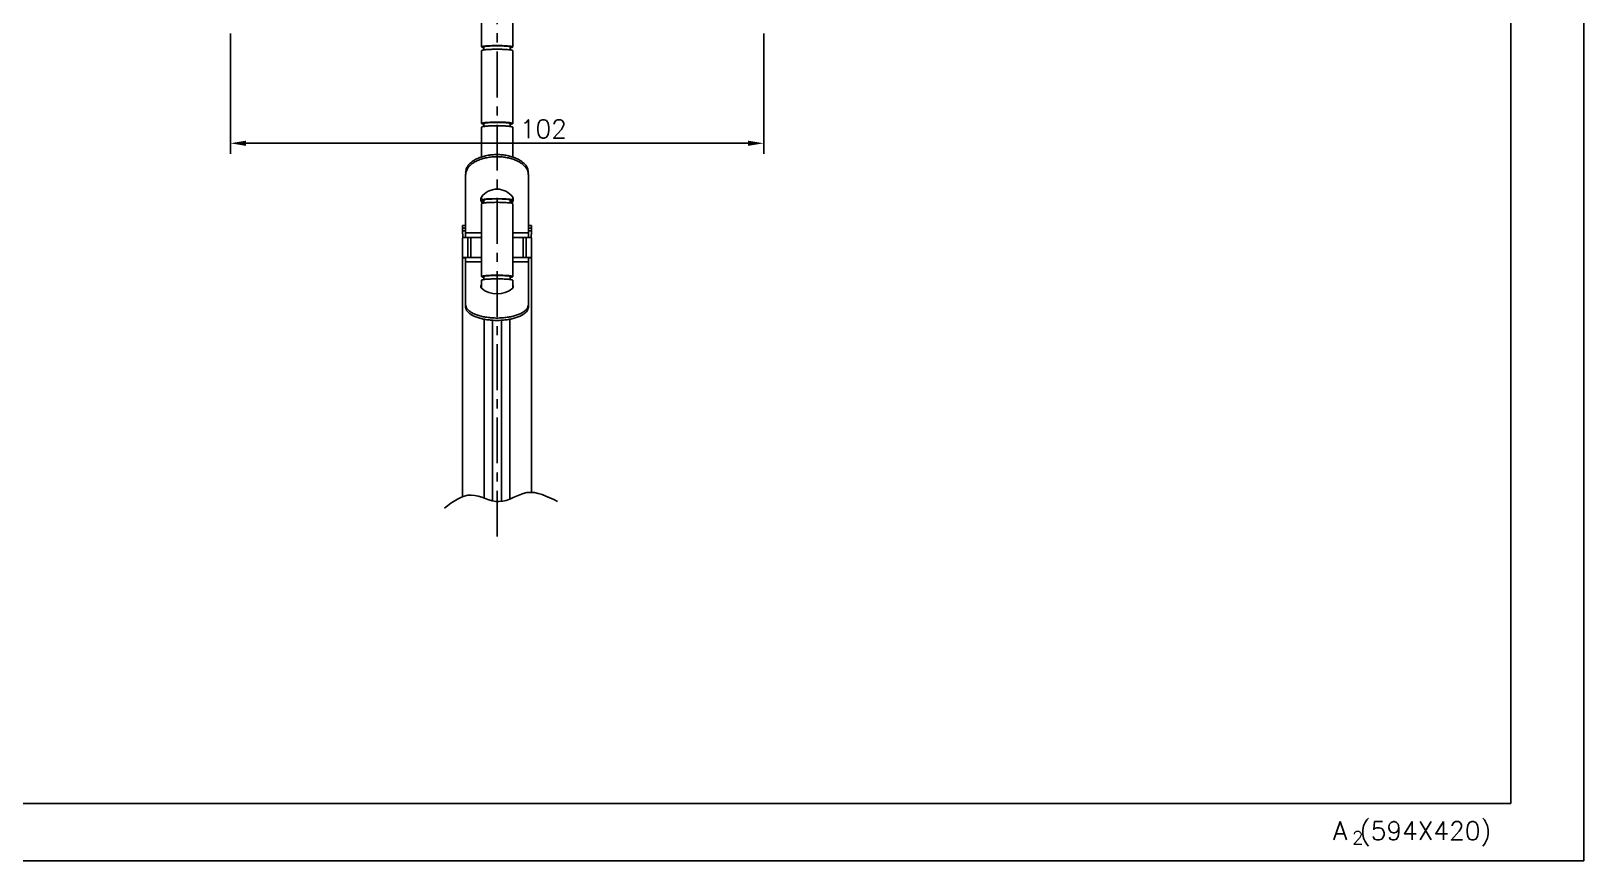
# Model space of a CAD drawing. Extents: x 4153 to 4747, y -405 to 15.
# Drawn here: x 4450 to 4747, y -405 to -246.2 of the extents above; entities that cross this region are included whole.
import ezdxf

# ---------------------------------------------------------------- set-up
doc = ezdxf.new("R2010")
doc.units = 0
doc.header["$LTSCALE"] = 7
doc.header["$MEASUREMENT"] = 0
doc.linetypes.add('CENTER', pattern=[2, 1.25, -0.25, 0.25, -0.25])
doc.layers.get('0').update_dxf_attribs({"color": 2, "linetype": 'CONTINUOUS'})
for name, color, linetype in [('CL', 1, 'CENTER'), ('DIM', 2, 'CONTINUOUS'), ('DWG', 7, 'CONTINUOUS')]:
    doc.layers.add(name, color=color, linetype=linetype)
doc.styles.add('GHS', font='ROMANS', dxfattribs={"bigfont": 'GHS'})

# ---------------------------------------------------------------- blocks, each defined once
blk = doc.blocks.new('BORDER')
for p, q in [((1.00000000000004, 0), (1.00000000000004, 1.00000000000004)), ((0, 0), (1.00000000000004, 0))]:
    blk.add_line(p, q)
blk = doc.blocks.new('양식')
at = {"color": 4}
for p, q in [((1768.000000906221, 385.9999992715987), (1768.000000906221, 10.99999927159865)), ((1768.000000906221, 10.99999927159865), (1219.000000906221, 10.99999927159865))]:
    blk.add_line(p, q, dxfattribs=at)
at = {"xscale": 594, "yscale": 420, "zscale": 594}
blk.add_blockref('BORDER', (1188.000000906221, -7.28401346350438e-07), dxfattribs=at)
at = {"color": 7, "style": 'GHS'}
for s, height, p in [('A (594X420)', 3.5, (1734.013847152984, 4.026903004543783)), ('2', 2.5, (1737.667529267826, 3.194927839217144))]:
    blk.add_text(s, height=height, dxfattribs=at).set_placement(p)

msp = doc.modelspace()

# ---------------------------------------------------------------- linework, layer by layer
for p, q in [((4488.122433795551, -246.728095465616), (4488.122433795551, -269.7017448327742)), ((4590.121442817111, -246.728095465616), (4590.121442817111, -269.7017448327742)), ((4491.122433795551, -267.7017448327742), (4587.121442817111, -267.7017448327742))]:
    msp.add_line(p, q)
for points in [[(4491.122433795551, -267.2017448327742), (4491.122433795551, -268.2017448327742), (4488.122433795551, -267.7017448327742)], [(4587.121442817111, -267.2017448327742), (4587.121442817111, -268.2017448327742), (4590.121442817111, -267.7017448327742)]]:
    msp.add_solid(points)
at = {"layer": 'CL'}
msp.add_line((4539.121938281931, -342.9106228072794), (4539.121938277619, -81.07693945808546), dxfattribs=at)
at = {"layer": 'DIM'}
msp.add_spline([(4529.04243496558, -337.5161981023482), (4534.196657979187, -335.0026453966072), (4539.560391399295, -336.2594217494786), (4544.798424024762, -334.5418260382392), (4550.706906298806, -336.2594217494786)], degree=3, dxfattribs=at)
at = {"layer": 'DWG'}
for p, q in [((4536.121938281752, -203.7274741689359), (4536.121938281752, -249.2712981881648)), ((4542.121938281752, -203.7274741689359), (4542.121938281752, -249.2712981881648)), ((4536.621938281752, -249.8247709845643), (4536.621938281752, -249.2712981881648)), ((4541.621938281752, -249.8247709845643), (4541.621938281752, -249.2712981881648)), ((4536.121938281752, -249.9686344808649), (4536.121938281752, -263.9153603336642)), ((4542.121938281752, -249.9686344808649), (4542.121938281752, -263.9153603336642)), ((4536.621938281752, -264.4688331299647), (4536.621938281752, -263.9153603336642)), ((4541.621938281752, -264.4688331299647), (4541.621938281752, -263.9153603336642)), ((4536.121938281752, -264.6126966262643), (4536.121938281752, -270.3210996916648)), ((4542.121938281752, -264.6126966262643), (4542.121938281752, -270.3210996916648)), ((4533.121938281752, -285.7016546089642), (4533.121938281752, -273.7110046795649)), ((4545.121938281752, -273.7110046795649), (4545.121938281752, -285.7016546089642)), ((4536.121938281752, -277.9857893329652), (4536.121938281752, -278.5594224790646)), ((4536.621938281752, -279.112895275465), (4536.621938281752, -278.5594224790646)), ((4541.621938281752, -279.112895275465), (4541.621938281752, -278.5594224790646)), ((4542.121938281752, -277.9857893329652), (4542.121938281752, -278.5594224790646)), ((4536.121938281752, -279.2567587717647), (4536.121938281752, -293.2034846245649)), ((4542.121938281752, -279.2567587717647), (4542.121938281752, -293.2034846245649)), ((4532.521938281751, -283.4425444538645), (4533.121938281752, -283.4425444538645)), ((4532.521938281751, -283.4425444538645), (4532.521938281751, -284.7394435428648)), ((4532.521938281751, -283.9340357029648), (4533.121938281752, -283.9340357029648)), ((4532.521938281751, -284.430767421565), (4533.121938281752, -284.430767421565)), ((4533.121938281752, -284.8403434623649), (4536.121938281752, -284.8403434623649)), ((4542.121938281752, -284.8403434623649), (4545.121938281752, -284.8403434623649)), ((4545.121938281752, -283.4425444538645), (4545.721938281751, -283.4425444538645)), ((4545.121938281752, -283.9340357029648), (4545.721938281751, -283.9340357029648)), ((4545.121938281752, -284.430767421565), (4545.721938281751, -284.430767421565)), ((4545.721938281751, -283.4425444538645), (4545.721938281751, -284.7394435428648)), ((4532.533252285051, -285.7684401413651), (4532.533252285051, -289.5991070994648)), ((4533.521938281751, -285.6943578151647), (4533.521938281751, -289.5250247732645)), ((4534.121938281752, -285.6943578151647), (4533.521938281751, -285.6943578151647)), ((4534.121938281752, -289.5773181799648), (4534.121938281752, -285.6943578151647)), ((4534.121938281752, -285.746651221865), (4536.121938281752, -285.746651221865)), ((4542.121938281752, -285.746651221865), (4544.121938281752, -285.746651221865)), ((4544.121938281752, -289.5773181799648), (4544.121938281752, -285.6943578151647)), ((4544.721938281751, -285.6943578151647), (4544.121938281752, -285.6943578151647)), ((4544.721938281751, -289.5250247732645), (4544.721938281751, -285.6943578151647)), ((4545.710624278451, -289.5991070994648), (4545.710624278451, -285.7684401413651)), ((4532.521938281751, -289.6208960188649), (4532.521938281751, -335.3145805585916)), ((4532.521938281751, -289.6208960188649), (4533.121938281752, -289.6208960188649)), ((4533.121938281752, -299.0498614729647), (4533.121938281752, -289.5773181799648)), ((4533.121938281752, -289.5773181799648), (4536.121938281752, -289.5773181799648)), ((4533.121938281752, -290.3964702616647), (4536.121938281752, -290.3964702616647)), ((4533.521938281751, -289.5250247732645), (4534.121938281752, -289.5250247732645)), ((4542.121938281752, -289.5773181799648), (4545.121938281752, -289.5773181799648)), ((4542.121938281752, -290.3964702616647), (4545.121938281752, -290.3964702616647)), ((4544.121938281752, -289.5250247732645), (4544.721938281751, -289.5250247732645)), ((4545.121938281752, -289.5773181799648), (4545.121938281752, -299.0498614729647)), ((4545.638453420752, -289.6208960188649), (4545.121938281752, -289.6208960188649)), ((4545.721938281751, -289.6208960188649), (4545.710624278451, -289.6208960188649)), ((4545.721938281751, -334.4830144949417), (4545.721938281751, -289.6208960188649)), ((4536.121938281752, -293.900820917165), (4536.121938281752, -295.4469922881642)), ((4536.621938281752, -293.7569574208653), (4536.621938281752, -293.2034846245649)), ((4541.621938281752, -293.7569574208653), (4541.621938281752, -293.2034846245649)), ((4542.121938281752, -293.900820917165), (4542.121938281752, -295.4469922881642)), ((4536.121938281752, -301.2458054700644), (4536.121938281752, -301.2458653425008)), ((4536.672448538951, -301.3646386086118), (4536.672448538951, -335.6013369386935)), ((4538.240121974351, -301.5580472649951), (4538.240121974351, -336.0977170576159)), ((4540.003754589152, -301.5580472649879), (4540.003754589152, -336.2202391822118)), ((4541.571428024552, -301.3646386086109), (4541.571428024552, -335.7575755823761)), ((4542.121938281752, -301.2458054700644), (4542.121938281752, -301.2458653424981))]:
    msp.add_line(p, q, dxfattribs=at)
for centre, radius, start, end in [((4539.121938281752, -280.2107210409765), 3.735756750320509, 36.55978503854096, 143.440214961459), ((4539.121938281751, -291.733179513865), 4.774993351490442, 231.0652454038469, 308.9347545962162)]:
    msp.add_arc(centre, radius, start, end, dxfattribs=at)
for points in [[(4536.382286936951, -249.1704449109645), (4536.268768732852, -249.1905004313646), (4536.121938281752, -249.2712981881648)], [(4536.121938281752, -249.2712981881648), (4536.268768732852, -249.352095944965), (4536.622116706752, -249.4140415447644)], [(4541.351958483152, -249.094335896865), (4540.885294038651, -249.0597669146653), (4540.048989264851, -249.022628262165), (4539.121938281752, -249.0098311547652), (4538.194887298651, -249.022628262165), (4537.358582524852, -249.0597669146653), (4536.694887298651, -249.1176117219645), (4536.382286936951, -249.1704449109645)], [(4541.621938281752, -249.2712981881648), (4541.471169833751, -249.1967756946649), (4541.037049389552, -249.1312417136648), (4540.371938281752, -249.0826006104642), (4539.556058725952, -249.0567192200649), (4538.687817837552, -249.0567192200649), (4537.871938281752, -249.0826006104642), (4537.206827173952, -249.1312417136648), (4536.772706729751, -249.1967756946649), (4536.621938281752, -249.2712981881648)], [(4542.121938281752, -249.2712981881648), (4541.975107830652, -249.1905004313646), (4541.548989264851, -249.1176117219645), (4541.351958483152, -249.094335896865)], [(4541.621759856751, -249.4140415447644), (4541.861589626551, -249.3721514654651)], [(4541.861589626551, -249.3721514654651), (4541.975107830652, -249.352095944965), (4542.121938281752, -249.2712981881648)], [(4536.382286936951, -249.8677812035646), (4536.268768732852, -249.8878367240648), (4536.121938281752, -249.9686344808649)], [(4541.351958483152, -249.7916721895642), (4540.885294038651, -249.7571032072644), (4540.048989264851, -249.7199645548651), (4539.121938281752, -249.7071674473652), (4538.194887298651, -249.7199645548651), (4537.358582524852, -249.7571032072644), (4536.694887298651, -249.8149480145646), (4536.382286936951, -249.8677812035646)], [(4542.121938281752, -249.9686344808649), (4541.975107830652, -249.8878367240648), (4541.548989264851, -249.8149480145646), (4541.351958483152, -249.7916721895642)], [(4536.382286936951, -263.8145070563648), (4536.268768732852, -263.834562576865), (4536.121938281752, -263.9153603336642)], [(4536.121938281752, -263.9153603336642), (4536.268768732852, -263.9961580904644), (4536.622116706752, -264.0581036902647)], [(4541.351958483152, -263.7383980423645), (4540.885294038651, -263.7038290600647), (4540.048989264851, -263.6666904076653), (4539.121938281752, -263.6538933001646), (4538.194887298651, -263.6666904076653), (4537.358582524852, -263.7038290600647), (4536.694887298651, -263.7616738673648), (4536.382286936951, -263.8145070563648)], [(4541.621938281752, -263.9153603336642), (4541.471169833751, -263.8408378400643), (4541.037049389552, -263.7753038590643), (4540.371938281752, -263.7266627559645), (4539.556058725952, -263.7007813655644), (4538.687817837552, -263.7007813655644), (4537.871938281752, -263.7266627559645), (4537.206827173952, -263.7753038590643), (4536.772706729751, -263.8408378400643), (4536.621938281752, -263.9153603336642)], [(4542.121938281752, -263.9153603336642), (4541.975107830652, -263.834562576865), (4541.548989264851, -263.7616738673648), (4541.351958483152, -263.7383980423645)], [(4541.621759856751, -264.0581036902647), (4541.861589626551, -264.0162136109645)], [(4541.861589626551, -264.0162136109645), (4541.975107830652, -263.9961580904644), (4542.121938281752, -263.9153603336642)], [(4536.382286936951, -264.5118433489649), (4536.268768732852, -264.5318988694651), (4536.121938281752, -264.6126966262643)], [(4541.351958483152, -264.4357343349645), (4540.885294038651, -264.4011653527648), (4540.048989264851, -264.3640267002645), (4539.121938281752, -264.3512295927646), (4538.194887298651, -264.3640267002645), (4537.358582524852, -264.4011653527648), (4536.694887298651, -264.459010160065), (4536.382286936951, -264.5118433489649)], [(4542.121938281752, -264.6126966262643), (4541.975107830652, -264.5318988694651), (4541.548989264851, -264.459010160065), (4541.351958483152, -264.4357343349645)], [(4545.121938281752, -273.3014286386649), (4545.040113115651, -272.7350073279647), (4544.796864876352, -272.1840276257651), (4544.398822355452, -271.6635195896649), (4543.856838142551, -271.1876830635645), (4543.185692725751, -270.769499810365), (4542.403691396452, -270.4203791610651), (4541.532164855052, -270.1498465173652), (4540.594887166351, -269.9652832730651), (4539.617426960552, -269.8717252648646), (4538.626449602852, -269.8717252648646), (4537.648989397052, -269.9652832730651), (4536.711711708452, -270.1498465173652), (4535.840185167051, -270.4203791610651), (4535.058183837751, -270.769499810365), (4534.387038420851, -271.1876830635645), (4533.845054208052, -271.6635195896649), (4533.447011687152, -272.1840276257651), (4533.203763447851, -272.7350073279647), (4533.121938281752, -273.3014286386649)], [(4533.203763447851, -273.1445833687646), (4533.447011687152, -272.5936036666651), (4533.845054208052, -272.0730956305649), (4534.387038420851, -271.5972591044645), (4535.058183837751, -271.179075851165), (4535.840185167051, -270.829955201865), (4536.711711708452, -270.5594225582652), (4537.648989397052, -270.374859313865), (4538.626449602852, -270.2813013057646), (4539.617426960552, -270.2813013057646), (4540.594887166351, -270.374859313865), (4541.532164855052, -270.5594225582652), (4542.403691396452, -270.829955201865), (4543.185692725751, -271.179075851165), (4543.856838142551, -271.5972591044645), (4544.398822355452, -272.0730956305649), (4544.796864876352, -272.5936036666651), (4545.040113115651, -273.1445833687646)], [(4533.158649301651, -273.3316934033653), (4533.203763447851, -273.1445833687646)], [(4545.040113115651, -273.1445833687646), (4545.085227261851, -273.3316934033653)], [(4533.121938281752, -273.7110046795649), (4533.158649301651, -273.3316934033653)], [(4545.085227261851, -273.3316934033653), (4545.121938281752, -273.7110046795649)], [(4536.042757826252, -278.2269633352651), (4536.021938281751, -278.4319754416645)], [(4536.021938281751, -278.4319754416645), (4536.081503912452, -278.7788629655649)], [(4536.121244877451, -277.9854755284648), (4536.081503912452, -278.0850879177649), (4536.042757826252, -278.2269633352651)], [(4536.048625284551, -278.254635173065), (4536.081503912452, -278.3692869246649)], [(4536.081503912452, -278.3692869246649), (4536.121244877451, -278.468899313965)], [(4536.081503912452, -278.7788629655649), (4536.127486572652, -278.892045909465)], [(4536.382286936951, -278.4585692017652), (4536.268768732852, -278.4786247222644), (4536.121938281752, -278.5594224790646)], [(4536.121938281752, -278.5594224790646), (4536.268768732852, -278.6402202358647), (4536.622116706752, -278.702165835665)], [(4536.382286936951, -279.1559054944653), (4536.268768732852, -279.1759610148645), (4536.121938281752, -279.2567587717647)], [(4536.127486572652, -278.892045909465), (4536.257911730951, -279.1124197964643), (4536.301021078551, -279.1693315417649)], [(4536.201851380351, -278.6192940596645), (4536.257911730951, -278.7028437555643), (4536.437408646852, -278.9116331363646)], [(4541.351958483152, -278.3824601877648), (4540.885294038651, -278.347891205565), (4540.048989264851, -278.3107525530647), (4539.121938281752, -278.2979554455649), (4538.194887298651, -278.3107525530647), (4537.358582524852, -278.347891205565), (4536.694887298651, -278.4057360128652), (4536.382286936951, -278.4585692017652)], [(4541.351958483152, -279.0797964803648), (4540.885294038651, -279.0452274981642), (4540.048989264851, -279.0080888457649), (4539.121938281752, -278.995291738265), (4538.194887298651, -279.0080888457649), (4537.358582524852, -279.0452274981642), (4536.694887298651, -279.1030723054653), (4536.382286936951, -279.1559054944653)], [(4536.437408646852, -278.9116331363646), (4536.544382483651, -279.0102514914649), (4536.621196753751, -279.073226856565)], [(4541.621938281752, -278.5594224790646), (4541.471169833751, -278.4848999855647), (4541.037049389552, -278.4193660045646), (4540.371938281752, -278.3707249013648), (4539.556058725952, -278.3448435109647), (4538.687817837552, -278.3448435109647), (4537.871938281752, -278.3707249013648), (4537.206827173952, -278.4193660045646), (4536.772706729751, -278.4848999855647), (4536.621938281752, -278.5594224790646)], [(4541.861589626551, -278.4585692017652), (4541.548989264851, -278.4057360128652), (4541.351958483152, -278.3824601877648)], [(4542.121938281752, -279.2567587717647), (4541.975107830652, -279.1759610148645), (4541.548989264851, -279.1030723054653), (4541.351958483152, -279.0797964803648)], [(4541.621759856751, -278.702165835665), (4541.861589626551, -278.6602757563649)], [(4541.622679809751, -279.073226856565), (4541.699494079851, -279.0102514914649), (4541.806467916651, -278.9116331363646)], [(4541.806467916651, -278.9116331363646), (4541.985964832551, -278.7028437555643), (4542.042025183151, -278.6192940596645)], [(4542.121938281752, -278.5594224790646), (4541.975107830652, -278.4786247222644), (4541.861589626551, -278.4585692017652)], [(4541.861589626551, -278.6602757563649), (4541.975107830652, -278.6402202358647), (4542.121938281752, -278.5594224790646)], [(4541.942855484951, -279.1693315417649), (4541.985964832551, -279.1124197964643), (4542.057299595252, -279.0036955962648)], [(4542.057299595252, -279.0036955962648), (4542.116389990751, -278.892045909465)], [(4542.116389990751, -278.892045909465), (4542.162372650952, -278.7788629655649), (4542.215215359352, -278.5480960731645)], [(4542.201118737152, -278.2269633352651), (4542.162372650952, -278.0850879177649), (4542.122631686052, -277.9854755284648)], [(4542.122631686052, -278.468899313965), (4542.162372650952, -278.3692869246649)], [(4542.162372650952, -278.3692869246649), (4542.195251278851, -278.254635173065)], [(4542.221938281751, -278.4319754416645), (4542.201118737152, -278.2269633352651)], [(4542.215215359352, -278.5480960731645), (4542.221938281751, -278.4319754416645)], [(4532.521938281751, -284.7394435428648), (4532.535182544952, -284.9621455464646), (4532.565262023151, -285.2219038161645), (4532.593863995751, -285.502464850865), (4532.605141887251, -285.7468784089649)], [(4545.639833133751, -285.6934888158646), (4545.650012567751, -285.502464850865), (4545.678614540251, -285.2219038161645), (4545.708694018451, -284.9621455464646), (4545.721938281751, -284.7394435428648)], [(4532.533252285051, -285.7684401413651), (4532.583925515652, -285.7513052733646), (4532.604770912651, -285.7469499686647)], [(4532.604770912651, -285.7469499686647), (4532.674164048351, -285.7352898444649)], [(4532.674164048351, -285.7352898444649), (4532.797749413452, -285.7214107907646), (4532.949605162652, -285.7100439877647), (4533.121937477352, -285.701633399465)], [(4533.121937477352, -285.701633399465), (4533.128098697151, -285.701401807765), (4533.191787536151, -285.6992461034649)], [(4533.191787536151, -285.6992461034649), (4533.323260632451, -285.6960952730649), (4533.521938281751, -285.6943578151647)], [(4544.721938281751, -285.6943578151647), (4544.920615931052, -285.6960952730649), (4545.115777866351, -285.701401807765), (4545.121939086152, -285.701633399465)], [(4545.121939086152, -285.701633399465), (4545.177497690252, -285.703918846765)], [(4545.177497690252, -285.703918846765), (4545.294271400851, -285.7100439877647), (4545.446127150051, -285.7214107907646), (4545.569712515151, -285.7352898444649), (4545.639105650851, -285.7469499686647)], [(4545.638734676251, -285.7468784089649), (4545.639833133751, -285.6934888158646)], [(4545.639105650851, -285.7469499686647), (4545.659951047852, -285.7513052733646), (4545.698222821851, -285.7623788982644)], [(4545.698222821851, -285.7623788982644), (4545.710624278451, -285.7684401413651)], [(4533.066378873251, -289.5345858048647), (4532.949605162652, -289.5407109458645), (4532.797749413452, -289.5520777488643), (4532.674164048351, -289.5659568024646), (4532.583925515652, -289.5819722314652), (4532.533252285051, -289.5991070994648)], [(4532.533252285051, -289.5991070994648), (4532.561327564252, -289.6102540972649), (4532.588946768752, -289.6173951990647)], [(4532.588946768752, -289.6173951990647), (4532.605423142752, -289.6208960188649)], [(4533.521938281751, -289.5250247732645), (4533.323260632451, -289.5267622311646), (4533.128098697151, -289.5320687658648), (4533.066378873251, -289.5345858048647)], [(4545.052089027351, -289.5299130615647), (4544.920615931052, -289.5267622311646), (4544.721938281751, -289.5250247732645)], [(4545.659951047852, -289.5819722314652), (4545.569712515151, -289.5659568024646), (4545.446127150051, -289.5520777488643), (4545.294271400851, -289.5407109458645), (4545.115777866351, -289.5320687658648), (4545.052089027351, -289.5299130615647)], [(4545.638453420752, -289.6208960188649), (4545.682548999152, -289.6102540972649), (4545.710624278451, -289.5991070994648)], [(4545.710624278451, -289.5991070994648), (4545.659951047852, -289.5819722314652)], [(4536.382286936951, -293.1026313472646), (4536.268768732852, -293.1226868677647), (4536.121938281752, -293.2034846245649)], [(4536.121938281752, -293.2034846245649), (4536.268768732852, -293.2842823813651), (4536.622116706752, -293.3462279810653)], [(4536.382286936951, -293.7999676398647), (4536.268768732852, -293.8200231603648), (4536.121938281752, -293.900820917165)], [(4541.351958483152, -293.0265223332651), (4540.885294038651, -292.9919533509644), (4540.048989264851, -292.9548146985642), (4539.121938281752, -292.9420175910643), (4538.194887298651, -292.9548146985642), (4537.358582524852, -292.9919533509644), (4536.694887298651, -293.0497981582646), (4536.382286936951, -293.1026313472646)], [(4541.351958483152, -293.7238586258652), (4540.885294038651, -293.6892896436646), (4540.048989264851, -293.6521509911643), (4539.121938281752, -293.6393538836644), (4538.194887298651, -293.6521509911643), (4537.358582524852, -293.6892896436646), (4536.694887298651, -293.7471344509647), (4536.382286936951, -293.7999676398647)], [(4541.621938281752, -293.2034846245649), (4541.471169833751, -293.128962130965), (4541.037049389552, -293.0634281499649), (4540.371938281752, -293.0147870468652), (4539.556058725952, -292.988905656465), (4538.687817837552, -292.988905656465), (4537.871938281752, -293.0147870468652), (4537.206827173952, -293.0634281499649), (4536.772706729751, -293.128962130965), (4536.621938281752, -293.2034846245649)], [(4542.121938281752, -293.2034846245649), (4541.975107830652, -293.1226868677647), (4541.548989264851, -293.0497981582646), (4541.351958483152, -293.0265223332651)], [(4542.121938281752, -293.900820917165), (4541.975107830652, -293.8200231603648), (4541.548989264851, -293.7471344509647), (4541.351958483152, -293.7238586258652)], [(4541.621759856751, -293.3462279810653), (4541.861589626551, -293.3043379017643)], [(4541.861589626551, -293.3043379017643), (4541.975107830652, -293.2842823813651), (4542.121938281752, -293.2034846245649)], [(4536.021938281751, -295.118236729865), (4536.081503912452, -294.8626456225645), (4536.121165284851, -294.7890076175652)], [(4536.121165284851, -295.4474658420647), (4536.081503912452, -295.3738278371645), (4536.021938281751, -295.118236729865)], [(4536.068995885451, -295.344319857965), (4536.081503912452, -295.3157995022646), (4536.121165284851, -295.2421614972652)], [(4542.122711278651, -294.7890076175652), (4542.162372650952, -294.8626456225645), (4542.221938281751, -295.118236729865)], [(4542.221938281751, -295.118236729865), (4542.162372650952, -295.3738278371645), (4542.122711278651, -295.4474658420647)], [(4542.122711278651, -295.2421614972652), (4542.162372650952, -295.3157995022646), (4542.174880677951, -295.344319857965)], [(4533.203763447851, -299.0140539664651), (4533.121938281752, -298.5967075931646)], [(4533.121938281752, -299.0498614729647), (4533.203763447851, -299.4672078461651), (4533.447011687152, -299.8731766472645), (4533.845054208052, -300.2566935400653), (4534.387038420851, -300.6072959002647), (4535.058183837751, -300.9154186011644), (4535.840185167051, -301.1726551034651), (4536.711711708452, -301.3719869709646), (4537.648989397052, -301.5079754996648), (4538.626449602852, -301.5769102213642), (4539.617426960552, -301.5769102213642), (4540.594887166351, -301.5079754996648), (4541.532164855052, -301.3719869709646), (4542.403691396452, -301.1726551034651), (4543.185692725751, -300.9154186011644), (4543.856838142551, -300.6072959002647), (4544.398822355452, -300.2566935400653), (4544.796864876352, -299.8731766472645), (4545.040113115651, -299.4672078461651), (4545.121938281752, -299.0498614729647)], [(4533.266928728652, -299.1511715793647), (4533.203763447851, -299.0140539664651)], [(4544.976947834752, -299.1511715793647), (4544.796864876352, -299.4200227675653), (4544.398822355452, -299.8035396603652), (4543.856838142551, -300.1541420205647), (4543.185692725751, -300.4622647213644), (4542.403691396452, -300.7195012237651), (4541.532164855052, -300.9188330912646), (4540.594887166351, -301.0548216199647), (4539.617426960552, -301.123756341565), (4538.626449602852, -301.123756341565), (4537.648989397052, -301.0548216199647), (4536.711711708452, -300.9188330912646), (4535.840185167051, -300.7195012237651), (4535.058183837751, -300.4622647213644), (4534.387038420851, -300.1541420205647), (4533.845054208052, -299.8035396603652), (4533.447011687152, -299.4200227675653), (4533.266928728652, -299.1511715793647)], [(4545.040113115651, -299.0140539664651), (4544.976947834752, -299.1511715793647)], [(4545.121938281752, -298.5967075931646), (4545.040113115651, -299.0140539664651)]]:
    msp.add_spline(points, degree=3, dxfattribs=at)

# ---------------------------------------------------------------- block references
at = {"layer": 'DIM'}
msp.add_blockref('양식', (2965.000007253205, -404.9999994436052), dxfattribs=at)

# ---------------------------------------------------------------- texts
at = {"insert": (4547.978812987543, -264.9517448327742), "char_height": 3.5, "attachment_point": 5, "style": 'GHS'}
msp.add_mtext('\\A1;102', dxfattribs=at)

doc.saveas('drawing.dxf')
